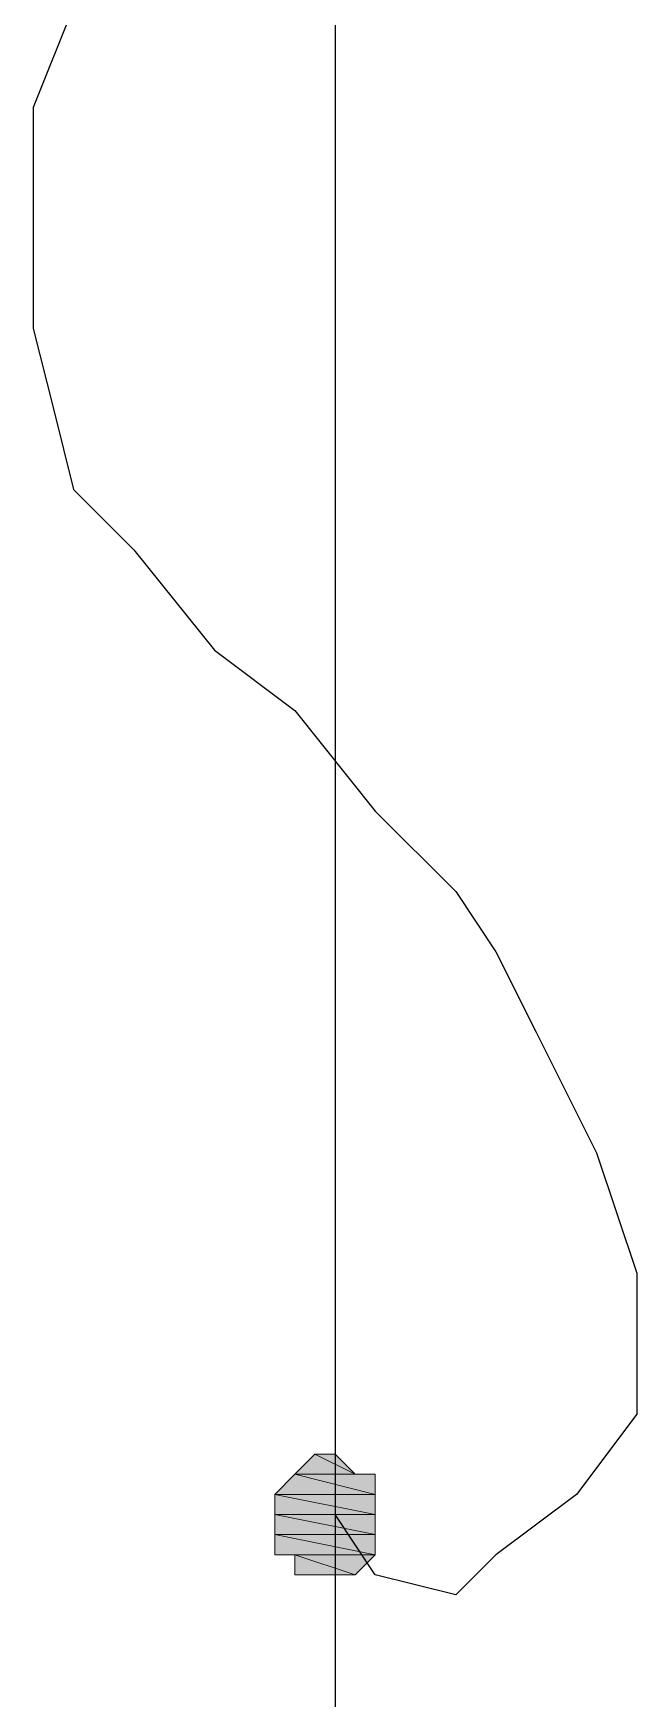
# Model space of a CAD drawing. Header units: millimetres. Extents: x 596 to 768, y 309 to 423.
# Drawn here: x 687.4745 to 687.5009, y 406.6178 to 406.6907 of the extents above; entities that cross this region are included whole.
import ezdxf

# ---------------------------------------------------------------- set-up
doc = ezdxf.new("R2010")
doc.units = ezdxf.units.MM
doc.layers.add('1- 3', color=3, linetype='Continuous')

# ---------------------------------------------------------------- blocks, each defined once
blk = doc.blocks.new('CTOBOM')
h = blk.add_hatch(color=0)
h.dxf.hatch_style = 2
edge = h.paths.add_edge_path()
edge.add_spline(control_points=[(6.476726, -3.849518), (6.476726, -3.849518), (6.476726, -3.845118), (6.476726, -3.845118), (6.476726, -3.845118), (6.476726, -3.849518), (6.476726, -3.849518)], knot_values=[0, 0, 0, 0, 1, 1, 1, 2, 2, 2, 2], degree=3, periodic=0)
edge = h.paths.add_edge_path()
edge.add_spline(control_points=[(6.476726, -3.845118), (6.476726, -3.845118), (6.476726, -3.849518), (6.476726, -3.849518), (6.476726, -3.849518), (6.476726, -3.845118), (6.476726, -3.845118)], knot_values=[0, 0, 0, 0, 1, 1, 1, 2, 2, 2, 2], degree=3, periodic=0)
h.paths.add_polyline_path([(6.475846, -3.848638), (6.476726, -3.845118), (6.476726, -3.849518)])
h.paths.add_polyline_path([(6.475846, -3.845118), (6.475846, -3.848638), (6.476726, -3.845118)])
h = blk.add_hatch(color=0)
h.dxf.hatch_style = 2
edge = h.paths.add_edge_path()
edge.add_spline(control_points=[(6.477606, -3.849518), (6.477606, -3.849518), (6.477606, -3.845118), (6.477606, -3.845118), (6.477606, -3.845118), (6.477606, -3.849518), (6.477606, -3.849518)], knot_values=[0, 0, 0, 0, 1, 1, 1, 2, 2, 2, 2], degree=3, periodic=0)
edge = h.paths.add_edge_path()
edge.add_spline(control_points=[(6.477606, -3.845118), (6.477606, -3.845118), (6.477606, -3.849518), (6.477606, -3.849518), (6.477606, -3.849518), (6.477606, -3.845118), (6.477606, -3.845118)], knot_values=[0, 0, 0, 0, 1, 1, 1, 2, 2, 2, 2], degree=3, periodic=0)
h.paths.add_polyline_path([(6.476726, -3.849518), (6.477606, -3.845118), (6.477606, -3.849518)])
h.paths.add_polyline_path([(6.476726, -3.845118), (6.476726, -3.849518), (6.477606, -3.845118)])
h = blk.add_hatch(color=0)
h.dxf.hatch_style = 2
edge = h.paths.add_edge_path()
edge.add_spline(control_points=[(6.478487, -3.849518), (6.478487, -3.849518), (6.478487, -3.845118), (6.478487, -3.845118), (6.478487, -3.845118), (6.478487, -3.849518), (6.478487, -3.849518)], knot_values=[0, 0, 0, 0, 1, 1, 1, 2, 2, 2, 2], degree=3, periodic=0)
edge = h.paths.add_edge_path()
edge.add_spline(control_points=[(6.478487, -3.845118), (6.478487, -3.845118), (6.478487, -3.849518), (6.478487, -3.849518), (6.478487, -3.849518), (6.478487, -3.845118), (6.478487, -3.845118)], knot_values=[0, 0, 0, 0, 1, 1, 1, 2, 2, 2, 2], degree=3, periodic=0)
h.paths.add_polyline_path([(6.477606, -3.849518), (6.478487, -3.845118), (6.478487, -3.849518)])
h.paths.add_polyline_path([(6.477606, -3.845118), (6.477606, -3.849518), (6.478487, -3.845118)])
h = blk.add_hatch(color=0)
h.dxf.hatch_style = 2
h.paths.add_polyline_path([(6.478487, -3.849518), (6.479367, -3.845118), (6.479367, -3.849518)])
h.paths.add_polyline_path([(6.478487, -3.845118), (6.478487, -3.849518), (6.479367, -3.845118)])
h = blk.add_hatch(color=0)
h.dxf.hatch_style = 2
h.paths.add_polyline_path([(6.479367, -3.848638), (6.480247, -3.845998), (6.480247, -3.848638)])
h.paths.add_polyline_path([(6.479367, -3.845118), (6.479367, -3.848638), (6.480247, -3.845998)])
h = blk.add_hatch(color=0)
h.dxf.hatch_style = 2
edge = h.paths.add_edge_path()
edge.add_spline(control_points=[(6.475846, -3.848638), (6.475846, -3.848638), (6.475846, -3.845998), (6.475846, -3.845998), (6.475846, -3.845998), (6.475846, -3.848638), (6.475846, -3.848638)], knot_values=[0, 0, 0, 0, 1, 1, 1, 2, 2, 2, 2], degree=3, periodic=0)
edge = h.paths.add_edge_path()
edge.add_spline(control_points=[(6.475846, -3.845998), (6.475846, -3.845998), (6.475846, -3.848638), (6.475846, -3.848638), (6.475846, -3.848638), (6.475846, -3.845998), (6.475846, -3.845998)], knot_values=[0, 0, 0, 0, 1, 1, 1, 2, 2, 2, 2], degree=3, periodic=0)
h.paths.add_polyline_path([(6.474966, -3.847758), (6.475846, -3.845998), (6.475846, -3.848638)])
h.paths.add_polyline_path([(6.474966, -3.846878), (6.474966, -3.847758), (6.475846, -3.845998)])
at = {"color": 0, "lineweight": 25}
for points in [[(6.411598, -3.858319), (6.415999, -3.86008), (6.420399, -3.86008), (6.42568, -3.86008), (6.4292, -3.859199), (6.432721, -3.858319), (6.435361, -3.855679), (6.439762, -3.852159), (6.442402, -3.848638), (6.446803, -3.845118), (6.450323, -3.841597), (6.452964, -3.839837), (6.456484, -3.838077), (6.461764, -3.835437), (6.467045, -3.833676), (6.469685, -3.833676), (6.473206, -3.833676), (6.476726, -3.836317), (6.479367, -3.839837), (6.481127, -3.841597), (6.480247, -3.845118), (6.477606, -3.846878)], [(6.239097, -3.846878), (6.558576, -3.846878)]]:
    blk.add_lwpolyline(points, dxfattribs=at)
at = {"color": 0, "lineweight": 0}
for points in [[(6.475846, -3.845118), (6.475846, -3.848638), (6.475846, -3.845998), (6.475846, -3.845118)], [(6.475846, -3.845118), (6.475846, -3.848638), (6.475846, -3.845998), (6.475846, -3.845118)], [(6.475846, -3.848638), (6.476726, -3.845118), (6.476726, -3.849518), (6.475846, -3.848638)], [(6.475846, -3.845118), (6.475846, -3.848638), (6.476726, -3.845118), (6.475846, -3.845118)], [(6.475846, -3.848638), (6.476726, -3.845118), (6.476726, -3.849518), (6.475846, -3.848638)], [(6.475846, -3.845118), (6.475846, -3.848638), (6.476726, -3.845118), (6.475846, -3.845118)], [(6.476726, -3.849518), (6.477606, -3.845118), (6.477606, -3.849518), (6.476726, -3.849518)], [(6.476726, -3.845118), (6.476726, -3.849518), (6.477606, -3.845118), (6.476726, -3.845118)], [(6.476726, -3.849518), (6.477606, -3.845118), (6.477606, -3.849518), (6.476726, -3.849518)], [(6.476726, -3.845118), (6.476726, -3.849518), (6.477606, -3.845118), (6.476726, -3.845118)], [(6.477606, -3.849518), (6.478487, -3.845118), (6.478487, -3.849518), (6.477606, -3.849518)], [(6.477606, -3.845118), (6.477606, -3.849518), (6.478487, -3.845118), (6.477606, -3.845118)], [(6.477606, -3.849518), (6.478487, -3.845118), (6.478487, -3.849518), (6.477606, -3.849518)], [(6.477606, -3.845118), (6.477606, -3.849518), (6.478487, -3.845118), (6.477606, -3.845118)], [(6.478487, -3.849518), (6.479367, -3.845118), (6.479367, -3.849518), (6.478487, -3.849518)], [(6.478487, -3.845118), (6.478487, -3.849518), (6.479367, -3.845118), (6.478487, -3.845118)], [(6.478487, -3.849518), (6.479367, -3.845118), (6.479367, -3.849518), (6.478487, -3.849518)], [(6.478487, -3.845118), (6.478487, -3.849518), (6.479367, -3.845118), (6.478487, -3.845118)], [(6.479367, -3.845118), (6.479367, -3.849518), (6.479367, -3.848638), (6.479367, -3.845118)], [(6.479367, -3.845118), (6.479367, -3.849518), (6.479367, -3.848638), (6.479367, -3.845118)], [(6.479367, -3.845118), (6.479367, -3.848638), (6.480247, -3.845998), (6.479367, -3.845118)], [(6.479367, -3.845118), (6.479367, -3.848638), (6.480247, -3.845998), (6.479367, -3.845118)], [(6.474966, -3.847758), (6.475846, -3.845998), (6.475846, -3.848638), (6.474966, -3.847758)], [(6.474966, -3.846878), (6.474966, -3.847758), (6.475846, -3.845998), (6.474966, -3.846878)], [(6.474966, -3.847758), (6.475846, -3.845998), (6.475846, -3.848638), (6.474966, -3.847758)], [(6.474966, -3.846878), (6.474966, -3.847758), (6.475846, -3.845998), (6.474966, -3.846878)], [(6.479367, -3.848638), (6.480247, -3.845998), (6.480247, -3.848638), (6.479367, -3.848638)], [(6.479367, -3.848638), (6.480247, -3.845998), (6.480247, -3.848638), (6.479367, -3.848638)], [(6.480247, -3.845998), (6.480247, -3.848638), (6.480247, -3.847758), (6.480247, -3.845998)], [(6.480247, -3.845998), (6.480247, -3.848638), (6.480247, -3.847758), (6.480247, -3.845998)], [(6.480247, -3.846878), (6.480247, -3.847758), (6.480247, -3.845998), (6.480247, -3.846878)], [(6.480247, -3.846878), (6.480247, -3.847758), (6.480247, -3.845998), (6.480247, -3.846878)]]:
    blk.add_lwpolyline(points, dxfattribs=at)
for points, knots in [([(6.475846, -3.845118), (6.475846, -3.845118), (6.475846, -3.845118), (6.475846, -3.845118), (6.475846, -3.845118), (6.475846, -3.848638), (6.475846, -3.848638), (6.475846, -3.848638), (6.475846, -3.845118), (6.475846, -3.845118)], [0, 0, 0, 0, 1, 1, 1, 2, 2, 2, 3, 3, 3, 3]), ([(6.475846, -3.845118), (6.475846, -3.845118), (6.475846, -3.845118), (6.475846, -3.845118), (6.475846, -3.845118), (6.475846, -3.848638), (6.475846, -3.848638), (6.475846, -3.848638), (6.475846, -3.845118), (6.475846, -3.845118)], [0, 0, 0, 0, 1, 1, 1, 2, 2, 2, 3, 3, 3, 3]), ([(6.476726, -3.849518), (6.476726, -3.849518), (6.476726, -3.845118), (6.476726, -3.845118), (6.476726, -3.845118), (6.476726, -3.849518), (6.476726, -3.849518)], [0, 0, 0, 0, 1, 1, 1, 2, 2, 2, 2]), ([(6.476726, -3.845118), (6.476726, -3.845118), (6.476726, -3.849518), (6.476726, -3.849518), (6.476726, -3.849518), (6.476726, -3.845118), (6.476726, -3.845118)], [0, 0, 0, 0, 1, 1, 1, 2, 2, 2, 2]), ([(6.476726, -3.849518), (6.476726, -3.849518), (6.476726, -3.845118), (6.476726, -3.845118), (6.476726, -3.845118), (6.476726, -3.849518), (6.476726, -3.849518)], [0, 0, 0, 0, 1, 1, 1, 2, 2, 2, 2]), ([(6.476726, -3.845118), (6.476726, -3.845118), (6.476726, -3.849518), (6.476726, -3.849518), (6.476726, -3.849518), (6.476726, -3.845118), (6.476726, -3.845118)], [0, 0, 0, 0, 1, 1, 1, 2, 2, 2, 2]), ([(6.477606, -3.849518), (6.477606, -3.849518), (6.477606, -3.845118), (6.477606, -3.845118), (6.477606, -3.845118), (6.477606, -3.849518), (6.477606, -3.849518)], [0, 0, 0, 0, 1, 1, 1, 2, 2, 2, 2]), ([(6.477606, -3.845118), (6.477606, -3.845118), (6.477606, -3.849518), (6.477606, -3.849518), (6.477606, -3.849518), (6.477606, -3.845118), (6.477606, -3.845118)], [0, 0, 0, 0, 1, 1, 1, 2, 2, 2, 2]), ([(6.477606, -3.849518), (6.477606, -3.849518), (6.477606, -3.845118), (6.477606, -3.845118), (6.477606, -3.845118), (6.477606, -3.849518), (6.477606, -3.849518)], [0, 0, 0, 0, 1, 1, 1, 2, 2, 2, 2]), ([(6.477606, -3.845118), (6.477606, -3.845118), (6.477606, -3.849518), (6.477606, -3.849518), (6.477606, -3.849518), (6.477606, -3.845118), (6.477606, -3.845118)], [0, 0, 0, 0, 1, 1, 1, 2, 2, 2, 2]), ([(6.478487, -3.849518), (6.478487, -3.849518), (6.478487, -3.845118), (6.478487, -3.845118), (6.478487, -3.845118), (6.478487, -3.849518), (6.478487, -3.849518)], [0, 0, 0, 0, 1, 1, 1, 2, 2, 2, 2]), ([(6.478487, -3.845118), (6.478487, -3.845118), (6.478487, -3.849518), (6.478487, -3.849518), (6.478487, -3.849518), (6.478487, -3.845118), (6.478487, -3.845118)], [0, 0, 0, 0, 1, 1, 1, 2, 2, 2, 2]), ([(6.478487, -3.849518), (6.478487, -3.849518), (6.478487, -3.845118), (6.478487, -3.845118), (6.478487, -3.845118), (6.478487, -3.849518), (6.478487, -3.849518)], [0, 0, 0, 0, 1, 1, 1, 2, 2, 2, 2]), ([(6.478487, -3.845118), (6.478487, -3.845118), (6.478487, -3.849518), (6.478487, -3.849518), (6.478487, -3.849518), (6.478487, -3.845118), (6.478487, -3.845118)], [0, 0, 0, 0, 1, 1, 1, 2, 2, 2, 2]), ([(6.479367, -3.849518), (6.479367, -3.849518), (6.479367, -3.845118), (6.479367, -3.845118), (6.479367, -3.845118), (6.479367, -3.849518), (6.479367, -3.849518)], [0, 0, 0, 0, 1, 1, 1, 2, 2, 2, 2]), ([(6.479367, -3.849518), (6.479367, -3.849518), (6.479367, -3.845118), (6.479367, -3.845118), (6.479367, -3.845118), (6.479367, -3.849518), (6.479367, -3.849518)], [0, 0, 0, 0, 1, 1, 1, 2, 2, 2, 2]), ([(6.475846, -3.848638), (6.475846, -3.848638), (6.475846, -3.845998), (6.475846, -3.845998), (6.475846, -3.845998), (6.475846, -3.848638), (6.475846, -3.848638)], [0, 0, 0, 0, 1, 1, 1, 2, 2, 2, 2]), ([(6.475846, -3.845998), (6.475846, -3.845998), (6.475846, -3.848638), (6.475846, -3.848638), (6.475846, -3.848638), (6.475846, -3.845998), (6.475846, -3.845998)], [0, 0, 0, 0, 1, 1, 1, 2, 2, 2, 2]), ([(6.475846, -3.848638), (6.475846, -3.848638), (6.475846, -3.845998), (6.475846, -3.845998), (6.475846, -3.845998), (6.475846, -3.848638), (6.475846, -3.848638)], [0, 0, 0, 0, 1, 1, 1, 2, 2, 2, 2]), ([(6.475846, -3.845998), (6.475846, -3.845998), (6.475846, -3.848638), (6.475846, -3.848638), (6.475846, -3.848638), (6.475846, -3.845998), (6.475846, -3.845998)], [0, 0, 0, 0, 1, 1, 1, 2, 2, 2, 2]), ([(6.480247, -3.848638), (6.480247, -3.848638), (6.480247, -3.845998), (6.480247, -3.845998), (6.480247, -3.845998), (6.480247, -3.848638), (6.480247, -3.848638)], [0, 0, 0, 0, 1, 1, 1, 2, 2, 2, 2]), ([(6.480247, -3.848638), (6.480247, -3.848638), (6.480247, -3.845998), (6.480247, -3.845998), (6.480247, -3.845998), (6.480247, -3.848638), (6.480247, -3.848638)], [0, 0, 0, 0, 1, 1, 1, 2, 2, 2, 2]), ([(6.474966, -3.846878), (6.474966, -3.846878), (6.474966, -3.846878), (6.474966, -3.846878), (6.474966, -3.846878), (6.474966, -3.847758), (6.474966, -3.847758), (6.474966, -3.847758), (6.474966, -3.846878), (6.474966, -3.846878)], [0, 0, 0, 0, 1, 1, 1, 2, 2, 2, 3, 3, 3, 3]), ([(6.474966, -3.847758), (6.474966, -3.847758), (6.474966, -3.846878), (6.474966, -3.846878), (6.474966, -3.846878), (6.474966, -3.847758), (6.474966, -3.847758)], [0, 0, 0, 0, 1, 1, 1, 2, 2, 2, 2]), ([(6.474966, -3.846878), (6.474966, -3.846878), (6.474966, -3.846878), (6.474966, -3.846878), (6.474966, -3.846878), (6.474966, -3.847758), (6.474966, -3.847758), (6.474966, -3.847758), (6.474966, -3.846878), (6.474966, -3.846878)], [0, 0, 0, 0, 1, 1, 1, 2, 2, 2, 3, 3, 3, 3]), ([(6.474966, -3.847758), (6.474966, -3.847758), (6.474966, -3.846878), (6.474966, -3.846878), (6.474966, -3.846878), (6.474966, -3.847758), (6.474966, -3.847758)], [0, 0, 0, 0, 1, 1, 1, 2, 2, 2, 2]), ([(6.480247, -3.846878), (6.480247, -3.846878), (6.480247, -3.846878), (6.480247, -3.846878), (6.480247, -3.846878), (6.480247, -3.847758), (6.480247, -3.847758), (6.480247, -3.847758), (6.480247, -3.846878), (6.480247, -3.846878)], [0, 0, 0, 0, 1, 1, 1, 2, 2, 2, 3, 3, 3, 3]), ([(6.480247, -3.847758), (6.480247, -3.847758), (6.480247, -3.846878), (6.480247, -3.846878), (6.480247, -3.846878), (6.480247, -3.847758), (6.480247, -3.847758)], [0, 0, 0, 0, 1, 1, 1, 2, 2, 2, 2]), ([(6.480247, -3.846878), (6.480247, -3.846878), (6.480247, -3.846878), (6.480247, -3.846878), (6.480247, -3.846878), (6.480247, -3.847758), (6.480247, -3.847758), (6.480247, -3.847758), (6.480247, -3.846878), (6.480247, -3.846878)], [0, 0, 0, 0, 1, 1, 1, 2, 2, 2, 3, 3, 3, 3]), ([(6.480247, -3.847758), (6.480247, -3.847758), (6.480247, -3.846878), (6.480247, -3.846878), (6.480247, -3.846878), (6.480247, -3.847758), (6.480247, -3.847758)], [0, 0, 0, 0, 1, 1, 1, 2, 2, 2, 2])]:
    blk.add_open_spline(points, degree=3, knots=knots, dxfattribs=at)

msp = doc.modelspace()

# ---------------------------------------------------------------- block references
at = {"layer": '1- 3', "rotation": 270}
msp.add_blockref('CTOBOM', (691.334551, 413.103426), dxfattribs=at)

doc.saveas('drawing.dxf')
